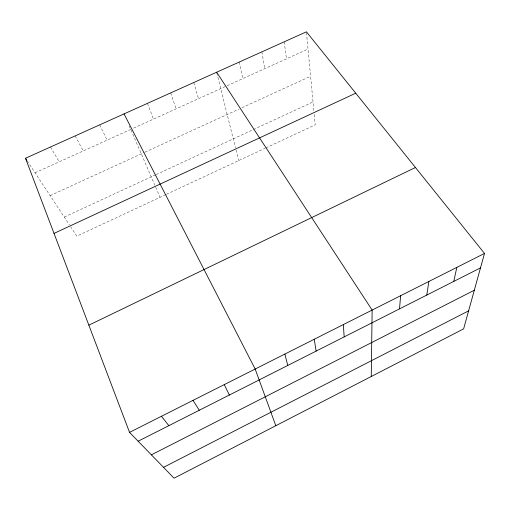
<?xml version="1.0" encoding="UTF-8"?>
<svg xmlns="http://www.w3.org/2000/svg" width="510" height="510" viewBox="0 0 510 510"><rect width="100%" height="100%" fill="white"/><g stroke="black" fill="none" stroke-linecap="round" stroke-linejoin="round"><path stroke-width="0.38" stroke-dasharray="2.55 1.91" d="M165.731 194.654L76.831 236.162L70.68 226.829M166.438 194.323L265.092 148.263M265.799 147.932L315.193 124.867L314.134 113.647M64.26 217.081L155.505 174.86M156.219 174.528L313.032 101.955M50.114 195.617L144.177 152.522M144.904 152.19L239.12 109.025M241.931 107.737L310.609 76.277M35.069 172.769L130.732 129.412M133.575 128.125L226.427 86.043M227.135 85.725L308.04 49.056M27.24 160.892L69.398 224.878M50.439 147.027L59.268 161.804M75.168 135.896L83.283 150.922M99.699 124.854L107.1 140.123M129.208 125.887L154.83 185.2M155.728 187.285L160.057 197.306M147.454 103.358L153.491 119.098M170.697 92.896L176.071 108.866M193.762 82.518L198.486 98.71M216.826 72.968L235.454 147.747M236.009 149.965L238.654 160.605M239.343 62.003L242.805 78.623M261.872 51.861L264.709 68.691M284.229 41.801L286.454 58.841M306.484 32.602L313.911 111.307"/><path stroke-width="0.76" d="M371.261 376.501L372.141 310.074L216.642 72.222M399.496 308.888L400.65 295.698M426.762 295.086L428.878 281.469M453.76 281.418L456.826 267.387M484.5 253.432L463.628 328.873L174.057 478.182L129.534 432.365L25.5 158.253L306.414 31.818L484.5 253.432L129.534 432.365M163.519 467.339L468.613 310.858M151.381 454.85L474.319 290.241M138.133 441.214L480.503 267.877M88.848 325.17L415.452 167.503M54.022 233.408L355.738 93.196M161.447 416.275L168.855 425.665M25.5 158.253L26.807 160.229M193.022 400.363L199.263 410.269M124.032 113.902L255.172 369.03L275.808 425.722M224.26 384.61L229.36 395.033M284.86 354.067L287.767 365.46M314.249 339.252L316.111 351.109M343.338 324.589L344.18 336.9"/></g></svg>
